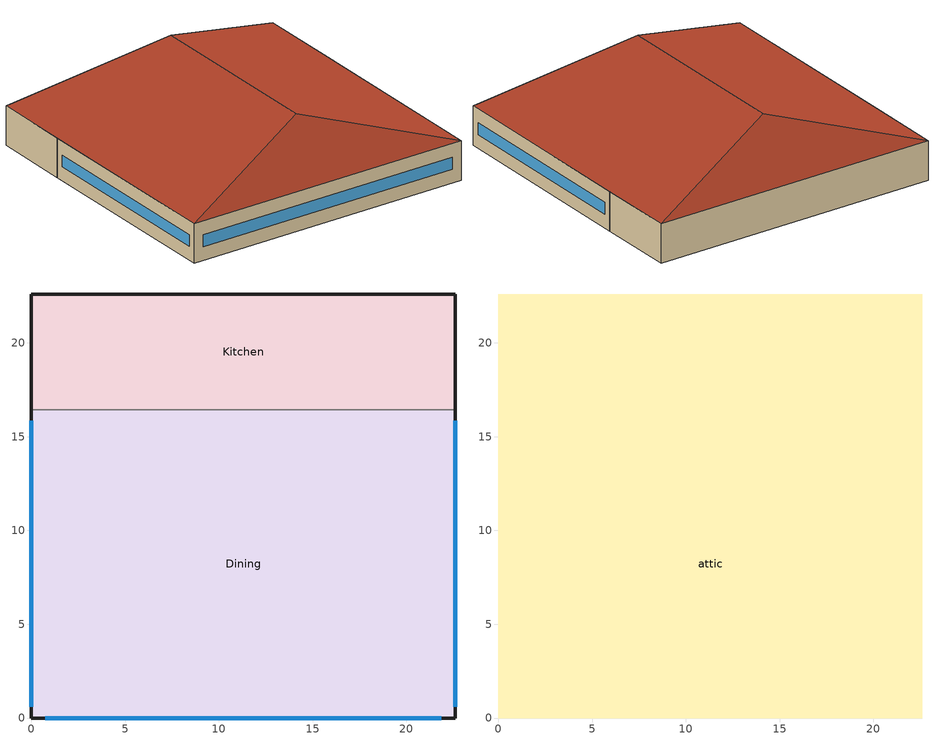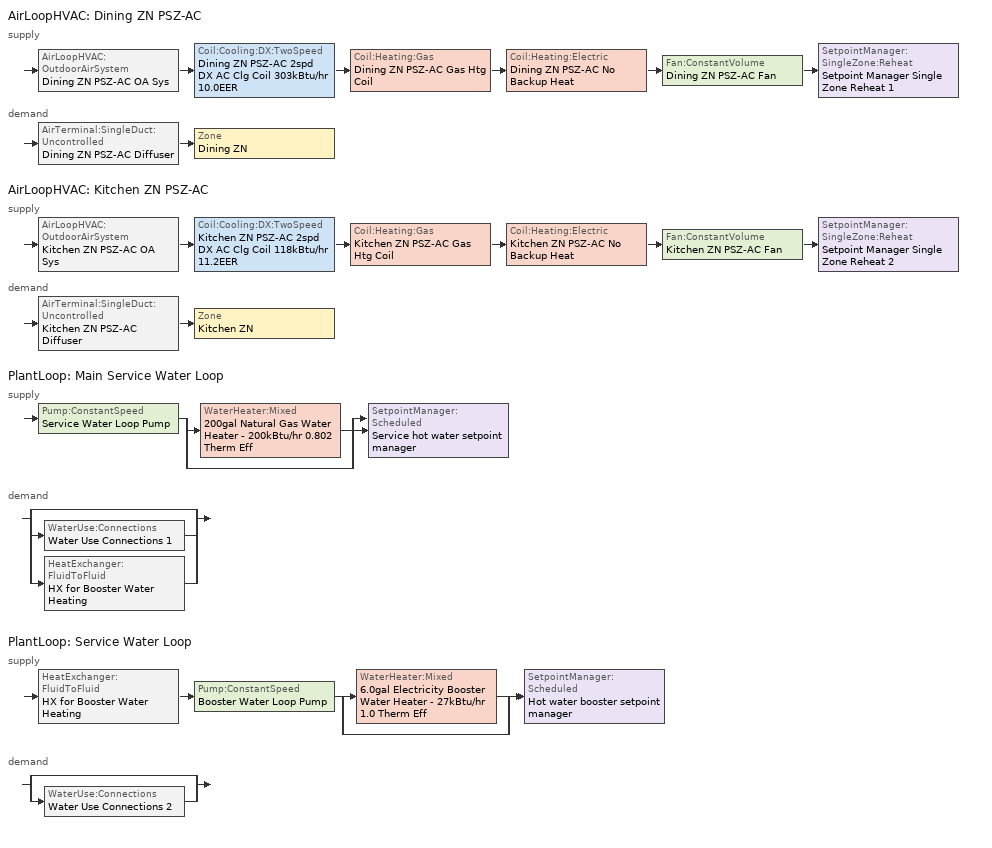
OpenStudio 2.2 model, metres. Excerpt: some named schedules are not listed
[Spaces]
Kitchen
 floor ground: 22.61,22.61 22.61,16.44 0,16.44 0,22.61 z0
 wall outside: 22.61,16.44 22.61,22.61 0,22.61 0,16.44 z0:3.05
 wall to Dining: 0,16.44 22.61,16.44 z0:3.05
Dining
 floor ground: 22.61,16.44 22.61,0 0,0 0,16.44 z0
 wall outside: 0,16.44 0,0 22.61,0 22.61,16.44 z0:3.05
 window: 0,15.84 0,0.6 / 22.61,0.6 22.61,15.84 / 0.75,0 21.86,0 z1.07:1.98
attic
 floor to Dining: 22.61,16.44 22.61,0 0,0 0,16.44 z3.05
 floor to Kitchen: 22.61,22.61 22.61,16.44 0,16.44 0,22.61 z3.05
 roof outside: 11.3,18.84,6.82 22.61,22.61,3.05 0,22.61,3.05; 11.3,3.77,6.82 0,0,3.05 22.61,0,3.05; 11.3,18.84,6.82 0,22.61,3.05 0,0,3.05 11.3,3.77,6.82; 11.3,3.77,6.82 22.61,0,3.05 22.61,22.61,3.05 11.3,18.84,6.82
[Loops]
AirLoopHVAC 'Dining ZN PSZ-AC'
 supply: AirLoopHVAC:OutdoorAirSystem 'Dining ZN PSZ-AC OA Sys' > Coil:Cooling:DX:TwoSpeed 'Dining ZN PSZ-AC 2spd DX AC Clg Coil 303kBtu/hr 10.0EER' > Coil:Heating:Gas 'Dining ZN PSZ-AC Gas Htg Coil' > Coil:Heating:Electric 'Dining ZN PSZ-AC No Backup Heat' > Fan:ConstantVolume 'Dining ZN PSZ-AC Fan' > SetpointManager:SingleZone:Reheat 'Setpoint Manager Single Zone Reheat 1'
 demand: AirTerminal:SingleDuct:Uncontrolled 'Dining ZN PSZ-AC Diffuser' > Zone 'Dining ZN'
AirLoopHVAC 'Kitchen ZN PSZ-AC'
 supply: AirLoopHVAC:OutdoorAirSystem 'Kitchen ZN PSZ-AC OA Sys' > Coil:Cooling:DX:TwoSpeed 'Kitchen ZN PSZ-AC 2spd DX AC Clg Coil 118kBtu/hr 11.2EER' > Coil:Heating:Gas 'Kitchen ZN PSZ-AC Gas Htg Coil' > Coil:Heating:Electric 'Kitchen ZN PSZ-AC No Backup Heat' > Fan:ConstantVolume 'Kitchen ZN PSZ-AC Fan' > SetpointManager:SingleZone:Reheat 'Setpoint Manager Single Zone Reheat 2'
 demand: AirTerminal:SingleDuct:Uncontrolled 'Kitchen ZN PSZ-AC Diffuser' > Zone 'Kitchen ZN'
PlantLoop 'Main Service Water Loop'
 supply: Pump:ConstantSpeed 'Service Water Loop Pump' > split
  | WaterHeater:Mixed '200gal Natural Gas Water Heater - 200kBtu/hr 0.802 Therm Eff'
  | bypass
  join > SetpointManager:Scheduled 'Service hot water setpoint manager'
 demand: split
  | bypass
  | WaterUse:Connections 'Water Use Connections 1'
  | HeatExchanger:FluidToFluid 'HX for Booster Water Heating'
PlantLoop 'Service Water Loop'
 supply: HeatExchanger:FluidToFluid 'HX for Booster Water Heating' > Pump:ConstantSpeed 'Booster Water Loop Pump' > split
  | WaterHeater:Mixed '6.0gal Electricity Booster Water Heater - 27kBtu/hr 1.0 Therm Eff'
  | bypass
  join > SetpointManager:Scheduled 'Hot water booster setpoint manager'
 demand: split
  | bypass
  | WaterUse:Connections 'Water Use Connections 2'
[Site]
Miami Intl Ap_FL_USA: Latitude {deg}=25.82; Longitude {deg}=-80.3; Time Zone {hr}=-5; Elevation {m}=11; Terrain=City
[Building]
-FullServiceRestaurant-ASHRAE 169-2006-1A created: 2017-11-09 21:54:45 +0000: North Axis {deg}=0; Default Construction Set=90.1-2013 - FullSrvRest - ASHRAE 169-2006-1A; Standards Number of Stories=1; Standards Number of Above Ground Stories=0; Standards Building Type=FullServiceRestaurant
[Site:WaterMainsTemperature]
Calculation Method=Correlation; Annual Average Outdoor Air Temperature {C}=24.4917; Maximum Difference In Monthly Average Outdoor Air Temperatures {deltaC}=8.7
[SizingPeriod:DesignDay] Barometric Pressure {Pa}=101193; Sky Clearness=0; Rain Indicator=0; Snow Indicator=0; Day of Month=21; Daylight Saving Time Indicator=0; Humidity Indicating Type=Wetbulb; Dry-Bulb Temperature Range Modifier Type=DefaultMultipliers
Name | Maximum Dry-Bulb Temperature {C} | Daily Dry-Bulb Temperature Range {deltaC} | Humidity Indicating Conditions at Maximum Dry-Bulb | Wind Speed {m/s} | Wind Direction {deg} | Month | Day Type | Solar Model Indicator | ASHRAE Taub | ASHRAE Taud
Miami Intl Ap Ann Htg 99.6% Condns DB | 8.7 | 0 | 8.7 | 3.8 | 340 | 1 | WinterDesignDay | ASHRAEClearSky
Miami Intl Ap Ann Clg .4% Condns DB=>MWB | 33.2 | 6.7 | 25.3 | 4.5 | 140 | 7 | SummerDesignDay | ASHRAETau | 0.528 | 1.905
[Site:GroundTemperature:BuildingSurface]
21, 21, 21.03, 21.11, 21.16, 23.38, 23.69, 23.76, 23.76, 21.49, 21.21, 21.07
[ClimateZones]
Climate Zone Value 1=1A
[Material:NoMass] Thermal Absorptance=0.9; Solar Absorptance=0.7
Name | Roughness | Thermal Resistance {m2-K/W} | Visible Absorptance
CP02 CARPET PAD | VeryRough | 0.21648 | 0.8
Typical Insulation R-0.54 | Smooth | 0.0945033 | 0.7
Typical Carpet Pad | Smooth | 0.21648 | 0.8
Typical Insulation R-5.89 | Smooth | 1.03652 | 0.7
Typical Insulation R-35.4 | Smooth | 6.23479 | 0.7
Typical Insulation R-0.58 | Smooth | 0.101875 | 0.7
Typical Insulation | Smooth | 0.0282222 | 0.7
[Material]
Name | Roughness | Thickness {m} | Conductivity {W/m-K} | Density {kg/m3} | Specific Heat {J/kg-K} | Thermal Absorptance | Solar Absorptance | Visible Absorptance
100mm Normalweight concrete floor | MediumSmooth | 0.1016 | 2.31 | 2322 | 832
G01 13mm gypsum board | Smooth | 0.0127 | 0.16 | 800 | 1090 | 0.9 | 0.7 | 0.5
4 in. Normalweight Concrete Floor | MediumRough | 0.1016 | 2.31 | 2322 | 832 | 0.9 | 0.7 | 0.7
25mm Stucco | Smooth | 0.0254 | 0.72 | 1856 | 840 | 0.9 | 0.7 | 0.7
5/8 in. Gypsum Board | MediumSmooth | 0.0159 | 0.16 | 800 | 1090 | 0.9 | 0.7 | 0.7
8 in. Normalweight Concrete Floor | MediumRough | 0.2032 | 2.31 | 2322 | 832 | 0.9 | 0.7 | 0.7
8 in. Concrete Block Basement Wall | MediumRough | 0.2032 | 1.326 | 1842 | 912 | 0.9 | 0.7 | 0.7
F08 Metal surface | Smooth | 0.0008 | 45.28 | 7824 | 500 | 0.9 | 0.7 | 0.7
G05 25mm wood | MediumSmooth | 0.0254 | 0.15 | 608 | 1630 | 0.9 | 0.5 | 0.5
Std Wood 6inch | MediumSmooth | 0.15 | 0.12 | 540 | 1210 | 0.9 | 0.7 | 0.7
[Construction]
Typical Insulated Exterior Mass Floor R-3.11: Typical Insulation R-0.54, 4 in. Normalweight Concrete Floor, Typical Carpet Pad
Typical Insulated Steel Framed Exterior Wall R-8.06: 25mm Stucco, 5/8 in. Gypsum Board, Typical Insulation R-5.89, 5/8 in. Gypsum Board
Typical Wood Joist Attic Floor R-37.04: 5/8 in. Gypsum Board, Typical Insulation R-35.4
Typical Interior Floor: 100mm Normalweight concrete floor, CP02 CARPET PAD
Typical Interior Wall: G01 13mm gypsum board, G01 13mm gypsum board
Typical Interior Ceiling: CP02 CARPET PAD, 100mm Normalweight concrete floor
Typical Insulated Carpeted 8in Slab Floor: 8 in. Normalweight Concrete Floor, Typical Carpet Pad
Typical Insulated Basement Mass Wall: 8 in. Concrete Block Basement Wall
U 0.60 SHGC 0.25 Dbl 2.5mm air: Glass_2175_LayerAvg, Gap_1_W_0_0025, Glass_2022F_LayerAvg
Typical Insulated Metal Door R-1.43: F08 Metal surface, Typical Insulation R-0.58
Typical Overhead Door: Typical Insulation
U 0.75 SHGC 0.35 Simple Glazing Skylight: U 0.75 SHGC 0.35 Simple Glazing
Typical Interior Window: Clear 3mm
Typical Interior Door; Typical Interior Partition: G05 25mm wood
InteriorFurnishings: Std Wood 6inch
[DefaultConstructionSet]
90.1-2013 - FullSrvRest - ASHRAE 169-2006-1A: Default Exterior Surface Constructions=Default Surface Constructions 1; Default Interior Surface Constructions=Default Surface Constructions 2; Default Ground Contact Surface Constructions=Default Surface Constructions 3; Default Exterior SubSurface Constructions=Default Sub Surface Constructions 1; Default Interior SubSurface Constructions=Default Sub Surface Constructions 2; Interior Partition Construction=Typical Interior Partition
[DefaultSurfaceConstructions]
Name | Floor Construction | Wall Construction | Roof Ceiling Construction
Default Surface Constructions 1 | Typical Insulated Exterior Mass Floor R-3.11 | Typical Insulated Steel Framed Exterior Wall R-8.06 | Typical Wood Joist Attic Floor R-37.04
Default Surface Constructions 2 | Typical Interior Floor | Typical Interior Wall | Typical Interior Ceiling
Default Surface Constructions 3 | Typical Insulated Carpeted 8in Slab Floor | Typical Insulated Basement Mass Wall
[DefaultSubSurfaceConstructions]
Name | Fixed Window Construction | Operable Window Construction | Door Construction | Overhead Door Construction | Skylight Construction | Tubular Daylight Dome Construction | Tubular Daylight Diffuser Construction
Default Sub Surface Constructions 1 | U 0.60 SHGC 0.25 Dbl 2.5mm air | U 0.60 SHGC 0.25 Dbl 2.5mm air | Typical Insulated Metal Door R-1.43 | Typical Overhead Door | U 0.75 SHGC 0.35 Simple Glazing Skylight | Typical Interior Window | Typical Interior Window
Default Sub Surface Constructions 2 | Typical Interior Window | Typical Interior Window | Typical Interior Door
[WindowMaterial:Glazing] Optical Data Type=SpectralAverage; Infrared Transmittance at Normal Incidence=0; Back Side Infrared Hemispherical Emissivity=0.84; Dirt Correction Factor for Solar and Visible Transmittance=1; Solar Diffusing=No
Name | Thickness {m} | Solar Transmittance at Normal Incidence | Front Side Solar Reflectance at Normal Incidence | Back Side Solar Reflectance at Normal Incidence | Visible Transmittance at Normal Incidence | Front Side Visible Reflectance at Normal Incidence | Back Side Visible Reflectance at Normal Incidence | Front Side Infrared Hemispherical Emissivity | Conductivity {W/m-K}
Glass_2175_LayerAvg | 0.0086 | 0.167758 | 0.217606 | 0.437978 | 0.416044 | 0.078729 | 0.10654 | 0.84 | 1
Glass_2022F_LayerAvg | 0.0039 | 0.355897 | 0.394095 | 0.265645 | 0.677694 | 0.042734 | 0.05547 | 0.046 | 1
Clear 3mm | 0.003 | 0.837 | 0.075 | 0.075 | 0.898 | 0.081 | 0.081 | 0.84 | 0.9
[WindowMaterial:Gas]
Gap_1_W_0_0025: Gas Type=Air; Thickness {m}=0.0025
[WindowMaterial:SimpleGlazingSystem]
U 0.75 SHGC 0.35 Simple Glazing: U-Factor {W/m2-K}=4.2587; Solar Heat Gain Coefficient=0.35; Visible Transmittance=0.23
[Space]
Name | Space Type | Building Story | Thermal Zone | Part of Total Floor Area
Kitchen | FullServiceRestaurant Kitchen | Building Story 1 | Kitchen ZN | Yes
Dining | FullServiceRestaurant Dining | Building Story 1 | Dining ZN | Yes
attic | FullServiceRestaurant Attic | Building Story 2 | attic ZN | No
[BuildingStory]
Name | Nominal Z Coordinate {m}
Building Story 1 | 0
Building Story 2 | 3.0488
[SpaceType] Standards Building Type=FullServiceRestaurant
Name | Default Schedule Set | Design Specification Outdoor Air Object | Standards Space Type
FullServiceRestaurant Dining | FullServiceRestaurant Dining Schedule Set | FullServiceRestaurant Dining Ventilation | Dining
FullServiceRestaurant Kitchen | FullServiceRestaurant Kitchen Schedule Set | FullServiceRestaurant Kitchen Ventilation | Kitchen
FullServiceRestaurant Attic | FullServiceRestaurant Attic Schedule Set | FullServiceRestaurant Attic Ventilation | Attic
[DesignSpecification:OutdoorAir] Outdoor Air Flow per Person {m3/s-person}=0; Outdoor Air Flow Air Changes per Hour {1/hr}=0
Name | Outdoor Air Flow per Floor Area {m3/s-m2} | Outdoor Air Method | Outdoor Air Flow Rate {m3/s}
FullServiceRestaurant Attic Ventilation | 0
FullServiceRestaurant Dining Ventilation | 0.0035814 | Sum | 0
FullServiceRestaurant Kitchen Ventilation | 0.00873055 | Sum | 0
[DefaultScheduleSet]
Name | Number of People Schedule | People Activity Level Schedule | Lighting Schedule | Electric Equipment Schedule | Infiltration Schedule | Gas Equipment Schedule
FullServiceRestaurant Attic Schedule Set
FullServiceRestaurant Dining Schedule Set | RestaurantSitDown BLDG_OCC_SCH | RestaurantSitDown ACTIVITY_SCH | RestaurantSitDown BLDG_LIGHT_DINING_SCH_2013 | RestaurantSitDown BLDG_EQUIP_SCH | RestaurantSitDown INFIL_HALF_ON_SCH
FullServiceRestaurant Kitchen Schedule Set | RestaurantSitDown BLDG_OCC_SCH | RestaurantSitDown ACTIVITY_SCH | RestaurantSitDown BLDG_LIGHT_KITCHEN_SCH_2010_2013 | RestaurantSitDown BLDG_EQUIP_SCH | RestaurantSitDown INFIL_HALF_ON_SCH | RestaurantSitDown Rest_GAS_EQUIP_SCH
[ThermostatSetpoint:DualSetpoint]
Name | Heating Setpoint Temperature Schedule | Cooling Setpoint Temperature Schedule
FullServiceRestaurant Attic Thermostat 1
FullServiceRestaurant Dining Thermostat 1 | RestaurantSitDown HTGSETP_SCH_NO_OPTIMUM | RestaurantSitDown CLGSETP_SCH_NO_OPTIMUM
FullServiceRestaurant Kitchen Thermostat 1 | RestaurantSitDown HTGSETP_KITCHEN_SCH_NO_OPTIMUM | RestaurantSitDown CLGSETP_KITCHEN_SCH_NO_OPTIMUM
[People:Definition] Number of People Calculation Method=People/Area; Fraction Radiant=0.3
Name | People per Space Floor Area {person/m2}
FullServiceRestaurant Dining People Definition | 0.753474
FullServiceRestaurant Kitchen People Definition | 0.0538196
[People] Work Efficiency Schedule=Work Efficiency Schedule; Clothing Insulation Schedule=Clothing Schedule; Air Velocity Schedule=Air Velocity Schedule
Name | People Definition | Space or SpaceType
FullServiceRestaurant Dining People | FullServiceRestaurant Dining People Definition | FullServiceRestaurant Dining
FullServiceRestaurant Kitchen People | FullServiceRestaurant Kitchen People Definition | FullServiceRestaurant Kitchen
[Lights:Definition] Design Level Calculation Method=Watts/Area; Fraction Radiant=0.7; Fraction Visible=0.2
Name | Watts per Space Floor Area {W/m2}
FullServiceRestaurant Dining Lights Definition | 9.57988
FullServiceRestaurant Kitchen Lights Definition | 13.0243
[Lights]
Name | Lights Definition | Space or SpaceType
FullServiceRestaurant Dining Lights | FullServiceRestaurant Dining Lights Definition | FullServiceRestaurant Dining
FullServiceRestaurant Kitchen Lights | FullServiceRestaurant Kitchen Lights Definition | FullServiceRestaurant Kitchen
[ElectricEquipment:Definition]
Name | Design Level Calculation Method | Watts per Space Floor Area {W/m2} | Fraction Latent | Fraction Radiant | Fraction Lost | Design Level {W}
FullServiceRestaurant Dining Elec Equip Definition | Watts/Area | 64.9279 | 0.25 | 0.3
FullServiceRestaurant Kitchen Elec Equip Definition | Watts/Area | 403.97 | 0.25 | 0.3 | 0.2
Kitchen Electric Equipment Definition1 | EquipmentLevel |  | 0 | 0.25 | 0 | 457.5
Kitchen Electric Equipment Definition2 | EquipmentLevel |  | 0 | 0.25 | 0 | 570
[ElectricEquipment]
Name | Electric Equipment Definition | Space or SpaceType | Schedule
FullServiceRestaurant Dining Elec Equip | FullServiceRestaurant Dining Elec Equip Definition | FullServiceRestaurant Dining
FullServiceRestaurant Kitchen Elec Equip | FullServiceRestaurant Kitchen Elec Equip Definition | FullServiceRestaurant Kitchen
Kitchen_Reach-in-Freezer | Kitchen Electric Equipment Definition1 | FullServiceRestaurant Kitchen | RestaurantSitDown ALWAYS_ON
Kitchen_Reach-in-Refrigerator | Kitchen Electric Equipment Definition2 | FullServiceRestaurant Kitchen | RestaurantSitDown ALWAYS_ON
[GasEquipment:Definition]
FullServiceRestaurant Kitchen Gas Equip Definition: Design Level Calculation Method=Watts/Area; Watts per Space Floor Area {W/m2}=649.246; Fraction Latent=0.1; Fraction Radiant=0.2; Fraction Lost=0.7
[GasEquipment]
FullServiceRestaurant Kitchen Gas Equip: Gas Equipment Definition=FullServiceRestaurant Kitchen Gas Equip Definition; Space or SpaceType=FullServiceRestaurant Kitchen
[SpaceInfiltration:DesignFlowRate]
Name | Space or SpaceType | Schedule | Design Flow Rate Calculation Method | Flow per Exterior Surface Area {m3/s-m2} | Constant Term Coefficient | Temperature Term Coefficient | Velocity Term Coefficient | Velocity Squared Term Coefficient | Design Flow Rate {m3/s}
Dining Infiltration | Dining | RestaurantSitDown INFIL_HALF_ON_SCH | Flow/ExteriorArea | 0.000569573 | 0 | 0 | 0.224 | 0
Kitchen Infiltration | Kitchen | RestaurantSitDown INFIL_HALF_ON_SCH | Flow/ExteriorArea | 0.000569573 | 0 | 0 | 0.224 | 0
Dining door Infiltration | Dining | RestaurantSitDown DOOR_INFIL_SCH | Flow/Space |  |  |  |  |  | 0.614475
Space Infiltration Design Flow Rate 2 | attic | Always On | Flow/Space |  |  |  |  |  | 0.2378
[InternalMass:Definition]
Internal Mass Definition 1: Construction=InteriorFurnishings; Design Level Calculation Method=SurfaceArea/Area; Surface Area per Space Floor Area=2
[InternalMass] Internal Mass Definition=Internal Mass Definition 1
Name | Space or SpaceType
Dining Mass; Dining Mass 1 | Dining
Kitchen Mass; Kitchen Mass 1; Kitchen Mass 2; Kitchen Mass 3 | Kitchen
[ThermalZone] Use Ideal Air Loads=No
Name | Thermostat | Primary Daylighting Control | Fraction of Zone Controlled by Primary Daylighting Control | Secondary Daylighting Control | Fraction of Zone Controlled by Secondary Daylighting Control
attic ZN | FullServiceRestaurant Attic Thermostat 1
Dining ZN | FullServiceRestaurant Dining Thermostat 1 | Dining Daylt Sensor 1 | 0.274698 | Dining Daylt Sensor 2 | 0.232442
Kitchen ZN | FullServiceRestaurant Kitchen Thermostat 1
[Sizing:Zone] Zone Cooling Design Supply Air Temperature Input Method=SupplyAirTemperature; Zone Cooling Design Supply Air Temperature Difference {deltaC}=11.11; Zone Heating Design Supply Air Temperature Input Method=SupplyAirTemperature; Zone Heating Design Supply Air Temperature {C}=40; Zone Heating Design Supply Air Temperature Difference {deltaC}=11.11; Zone Cooling Design Supply Air Humidity Ratio {kg-H2O/kg-air}=0.0085; Zone Heating Design Supply Air Humidity Ratio {kg-H2O/kg-air}=0.008; Heating Design Air Flow Method=DesignDay; Account for Dedicated Outdoor Air System=No; Dedicated Outdoor Air System Control Strategy=NeutralSupplyAir; Dedicated Outdoor Air Low Setpoint Temperature for Design {C}=autosize; Dedicated Outdoor Air High Setpoint Temperature for Design {C}=autosize
Name | Zone Cooling Design Supply Air Temperature {C} | Cooling Design Air Flow Method | Cooling Minimum Air Flow per Zone Floor Area {m3/s-m2}
attic ZN | 14 | DesignDay
Dining ZN | 12.8 | DesignDayWithLimit | 0.00358118
Kitchen ZN | 12.8 | DesignDayWithLimit | 0
[Zone equipment]
Dining ZN: Dining ZN PSZ-AC Diffuser, Dining ZN Exhaust Fan
Kitchen ZN: Kitchen ZN PSZ-AC Diffuser, Kitchen ZN Exhaust Fan
[AirLoopHVAC] Availability Schedule=RestaurantSitDown HVACOperationSchd; Design Supply Air Flow Rate {m3/s}=AutoSize
Name | Availability Manager
Dining ZN PSZ-AC | Availability Manager Night Cycle 1
Kitchen ZN PSZ-AC | Availability Manager Night Cycle 2
[Sizing:System] Type of Load to Size On=Sensible; Design Outdoor Air Flow Rate {m3/s}=Autosize; Minimum System Air Flow Ratio=1; Preheat Design Temperature {C}=7; Preheat Design Humidity Ratio {kg-H2O/kg-Air}=0.008; Precool Design Temperature {C}=12.8; Precool Design Humidity Ratio {kg-H2O/kg-Air}=0.008; Central Cooling Design Supply Air Temperature {C}=12.8; Central Heating Design Supply Air Temperature {C}=40; Sizing Option=Coincident; 100% Outdoor Air in Cooling=No; 100% Outdoor Air in Heating=No; Central Cooling Design Supply Air Humidity Ratio {kg-H2O/kg-Air}=0.0085; Central Heating Design Supply Air Humidity Ratio {kg-H2O/kg-Air}=0.008; Cooling Design Air Flow Method=DesignDay; Cooling Design Air Flow Rate {m3/s}=0; Heating Design Air Flow Method=DesignDay; Heating Design Air Flow Rate {m3/s}=0; System Outdoor Air Method=ZoneSum; Zone Maximum Outdoor Air Fraction=1; Cooling Supply Air Flow Rate Per Floor Area {m3/s-m2}=0.00996765; Cooling Fraction of Autosized Cooling Supply Air Flow Rate=1; Cooling Supply Air Flow Rate Per Unit Cooling Capacity {m3/s-W}=3.94755e-05; Heating Supply Air Flow Rate Per Floor Area {m3/s-m2}=0.00996765; Heating Fraction of Autosized Heating Supply Air Flow Rate=1; Heating Fraction of Autosized Cooling Supply Air Flow Rate=1; Heating Supply Air Flow Rate Per Unit Heating Capacity {m3/s-W}=3.15882e-05; Cooling Design Capacity Method=CoolingDesignCapacity; Cooling Design Capacity {W}=autosize; Cooling Design Capacity Per Floor Area {W/m2}=234.7; Fraction of Autosized Cooling Design Capacity=1; Heating Design Capacity Method=HeatingDesignCapacity; Heating Design Capacity {W}=autosize; Heating Design Capacity Per Floor Area {W/m2}=157; Fraction of Autosized Heating Design Capacity=1; Central Cooling Capacity Control Method=OnOff
Dining ZN PSZ-AC; Kitchen ZN PSZ-AC
[SetpointManager:SingleZone:Reheat] Minimum Supply Air Temperature {C}=10; Maximum Supply Air Temperature {C}=50
Name | Control Zone
Setpoint Manager Single Zone Reheat 1 | Dining ZN
Setpoint Manager Single Zone Reheat 2 | Kitchen ZN
[Fan:ConstantVolume] Availability Schedule=RestaurantSitDown HVACOperationSchd; Maximum Flow Rate {m3/s}=AutoSize
Name | Fan Efficiency | Pressure Rise {Pa} | Motor Efficiency
Dining ZN PSZ-AC Fan | 0.59605 | 1018.77 | 0.917
Kitchen ZN PSZ-AC Fan | 0.56225 | 622.722 | 0.865
[Coil:Heating:Gas] Availability Schedule=Always On Discrete; Gas Burner Efficiency=0.8; Nominal Capacity {W}=AutoSize; Parasitic Electric Load {W}=0; Parasitic Gas Load {W}=0
Dining ZN PSZ-AC Gas Htg Coil; Kitchen ZN PSZ-AC Gas Htg Coil
[Coil:Heating:Electric] Availability Schedule=Always Off Discrete; Nominal Capacity {W}=0
Dining ZN PSZ-AC No Backup Heat; Kitchen ZN PSZ-AC No Backup Heat
[Coil:Cooling:DX:TwoSpeed] Availability Schedule=Always On Discrete; Rated High Speed Total Cooling Capacity {W}=Autosize; Rated High Speed Sensible Heat Ratio=Autosize; Rated High Speed Air Flow Rate {m3/s}=Autosize; Rated Low Speed Total Cooling Capacity {W}=Autosize; Rated Low Speed Sensible Heat Ratio=0.69; Condenser Type=AirCooled; High Speed Evaporative Condenser Effectiveness=0; High Speed Evaporative Condenser Air Flow Rate {m3/s}=Autosize; High Speed Evaporative Condenser Pump Rated Power Consumption {W}=Autosize; Low Speed Evaporative Condenser Effectiveness=0; Low Speed Evaporative Condenser Air Flow Rate {m3/s}=Autosize; Low Speed Evaporative Condenser Pump Rated Power Consumption {W}=Autosize; Basin Heater Capacity {W/K}=10; Basin Heater Setpoint Temperature {C}=2
Name | Rated High Speed COP {W/W} | Total Cooling Capacity Function of Temperature Curve | Total Cooling Capacity Function of Flow Fraction Curve | Energy Input Ratio Function of Temperature Curve | Energy Input Ratio Function of Flow Fraction Curve | Part Load Fraction Correlation Curve | Rated Low Speed COP {W/W} | Low Speed Total Cooling Capacity Function of Temperature Curve | Low Speed Energy Input Ratio Function of Temperature Curve
Dining ZN PSZ-AC 2spd DX AC Clg Coil 303kBtu/hr 10.0EER | 3.61726 | CoilClgDXQRatio_fTwbToadbSI | CoilClgDXDblQRatio_fCFMRatio | CoilClgDXEIRRatio_fTwbToadbSI | CoilClgDXDblEIRRatio_fCFMRatio | CoilClgDXEIRRatio_fQFrac | 3.61726 | CoilClgDXQRatio_fTwbToadbSI 1 | CoilClgDXEIRRatio_fTwbToadbSI 1
Kitchen ZN PSZ-AC 2spd DX AC Clg Coil 118kBtu/hr 11.2EER | 3.88921 | CoilClgDXQRatio_fTwbToadbSI 2 | CoilClgDXDblQRatio_fCFMRatio 1 | CoilClgDXEIRRatio_fTwbToadbSI 2 | CoilClgDXDblEIRRatio_fCFMRatio 1 | CoilClgDXEIRRatio_fQFrac 1 | 3.88921 | CoilClgDXQRatio_fTwbToadbSI 3 | CoilClgDXEIRRatio_fTwbToadbSI 3
[Controller:OutdoorAir] Minimum Outdoor Air Flow Rate {m3/s}=0; Maximum Outdoor Air Flow Rate {m3/s}=Autosize; Economizer Control Type=NoEconomizer; Economizer Control Action Type=ModulateFlow; Economizer Maximum Limit Dry-Bulb Temperature {C}=28; Economizer Maximum Limit Enthalpy {J/kg}=64000; Economizer Minimum Limit Dry-Bulb Temperature {C}=-100; Lockout Type=NoLockout; Minimum Limit Type=FixedMinimum; Minimum Outdoor Air Schedule=Always On Discrete; High Humidity Control=No; Heat Recovery Bypass Control Type=BypassWhenWithinEconomizerLimits
Name | Controller Mechanical Ventilation
Dining ZN PSZ-AC OA Sys Controller | Controller Mechanical Ventilation 1
Kitchen ZN PSZ-AC OA Sys Controller | Controller Mechanical Ventilation 2
[Controller:MechanicalVentilation] Availability Schedule=Always On Discrete; System Outdoor Air Method=ZoneSum
Controller Mechanical Ventilation 1; Controller Mechanical Ventilation 2
[AirLoopHVAC:OutdoorAirSystem]
Name | Controller
Dining ZN PSZ-AC OA Sys | Dining ZN PSZ-AC OA Sys Controller
Kitchen ZN PSZ-AC OA Sys | Kitchen ZN PSZ-AC OA Sys Controller
[AvailabilityManager:NightCycle] Control Type=CycleOnAny; Thermostat Tolerance {deltaC}=1; Cycling Run Time {s}=3600
Availability Manager Night Cycle 1; Availability Manager Night Cycle 2
[AirTerminal:SingleDuct:Uncontrolled] Availability Schedule=Always On Discrete; Maximum Air Flow Rate {m3/s}=AutoSize
Dining ZN PSZ-AC Diffuser; Kitchen ZN PSZ-AC Diffuser
[Fan:ZoneExhaust] Availability Schedule=RestaurantSitDown HVACOperationSchd; System Availability Manager Coupling Mode=Decoupled
Name | Fan Efficiency | Pressure Rise {Pa} | Maximum Flow Rate {m3/s}
Dining ZN Exhaust Fan | 1 | 0 | 1.331432
Kitchen ZN Exhaust Fan | 0.385 | 124.544 | 2.548516
[Refrigeration:Case] Availability Schedule=Always On Discrete; Zone=Kitchen ZN; Rated Ambient Temperature {C}=23.8889; Rated Ambient Relative Humidity {percent}=55; Latent Case Credit Curve Type=CaseTemperatureMethod; Standard Case Lighting Power per Unit Length {W/m}=33; Case Lighting Schedule=RestaurantSitDown walkin_occ_lght_SCH; Fraction of Lighting Energy to Case=1; Anti-Sweat Heater Control Type=None; Humidity at Zero Anti-Sweat Heater Energy {percent}=0; Case Height {m}=0; Defrost Energy Correction Curve Type=None
Name | Rated Total Cooling Capacity per Unit Length {W/m} | Rated Latent Heat Ratio | Rated Runtime Fraction | Case Length {m} | Case Operating Temperature {C} | Latent Case Credit Curve | Standard Case Fan Power per Unit Length {W/m} | Operating Case Fan Power per Unit Length {W/m} | Fraction of Anti-Sweat Heater Energy to Case | Case Defrost Power per Unit Length {W/m} | Case Defrost Type | Case Defrost Schedule | Case Defrost Drip-Down Schedule | Under Case HVAC Return Air Fraction | Refrigerated Case Restocking Schedule | Case Credit Fraction Schedule
Kitchen ZN Walkin Freezer | 688 | 0.1 | 0.4 | 2.44 | -23 | Single Shelf Horizontal Latent Energy Multiplier_After2004 | 21.14286 | 21.14286 | 0 | 820 | Electric | Refrigeration Defrost Schedule | Refrigeration Defrost DripDown Schedule | 0 | RestaurantSitDown Kitchen_Case:1_WALKINFREEZER_WalkInStockingSched | Refrigeration Case Credit Schedule
Kitchen ZN Display Case | 734 | 0.08 | 0.85 | 3.05 | 2 | Multi Shelf Vertical Latent Energy Multiplier | 18.85714 | 18.85714 | 0.2 | 0 | OffCycle | Refrigeration Defrost Schedule 1 |  | 0.05 | RestaurantSitDown Kitchen_Case:2_SELFCONTAINEDDISPLAYCASE_CaseStockingSched
[Refrigeration:Compressor] Rated Return Gas Temperature {C}=18.3; Rated Subcooling {deltaC}=0
Name | Refrigeration Compressor Power Curve | Refrigeration Compressor Capacity Curve
Refrigeration Compressor 1 | Refrigeration Compressor Power Curve | Refrigeration Compressor Capacity Curve
Refrigeration Compressor 2 | Refrigeration Compressor Power Curve 1 | Refrigeration Compressor Capacity Curve 1
[Refrigeration:Condenser:AirCooled] Rated Subcooling Temperature Difference {deltaC}=0; Condenser Fan Speed Control Type=VariableSpeed; Rated Fan Power {W}=330; Minimum Fan Air Flow Ratio=0.25
Name | Rated Effective Total Heat Rejection Rate Curve
Refrigeration Condenser Air Cooled 1 | Refrigeration Condenser Air Cooled HR Curve
Refrigeration Condenser Air Cooled 2 | Refrigeration Condenser Air Cooled HR Curve 1
[Refrigeration:System] Minimum Condensing Temperature {C}=21; Refrigeration System Working Fluid Type=R404a; Suction Temperature Control Type=ConstantSuctionTemperature; Suction Piping Zone=Kitchen ZN
Name | Refrigeration Condenser
Refrigeration System 1 | Refrigeration Condenser Air Cooled 1
Refrigeration System 2 | Refrigeration Condenser Air Cooled 2
[ZoneMixing]
Zone Mixing 1: Zone=Kitchen ZN; Schedule=RestaurantSitDown Hours_of_operation; Design Flow Rate Calculation Method=Flow/Zone; Design Flow Rate {m3/s}=1.33143; Source Zone=Dining ZN; Delta Temperature {deltaC}=0
[PlantLoop] Glycol Concentration=0; Plant Loop Volume {m3}=Autocalculate; Load Distribution Scheme=Optimal
Name | Maximum Loop Temperature {C} | Minimum Loop Temperature {C}
Main Service Water Loop | 60 | 10
Service Water Loop
[Sizing:Plant] Loop Type=Heating; Loop Design Temperature Difference {deltaC}=5; Sizing Option=NonCoincident; Zone Timesteps in Averaging Window=1; Coincident Sizing Factor Mode=None
Name | Design Loop Exit Temperature {C}
Main Service Water Loop | 60
Service Water Loop | 82.2222
[SetpointManager:Scheduled] Control Variable=Temperature
Name | Schedule
Service hot water setpoint manager | Service Water Loop Temp - 140F
Hot water booster setpoint manager | Service Water Booster Temp - 180.00000000000006F
[Pump:ConstantSpeed] Rated Flow Rate {m3/s}=autosize; Rated Power Consumption {W}=autosize; Fraction of Motor Inefficiencies to Fluid Stream=0; Pump Control Type=Intermittent
Name | Rated Pump Head {Pa} | Motor Efficiency
Service Water Loop Pump | 29891 | 0.7
Booster Water Loop Pump | 0 | 1
[WaterHeater:Mixed] Deadband Temperature Difference {deltaC}=2; Maximum Temperature Limit {C}=82.2222; Heater Control Type=Cycle; Off Cycle Parasitic Heat Fraction to Tank=0.8; On Cycle Parasitic Heat Fraction to Tank=0; Ambient Temperature Indicator=Schedule; Use Side Effectiveness=1; Source Side Effectiveness=1; Use Side Design Flow Rate {m3/s}=autosize; Source Side Design Flow Rate {m3/s}=autosize; Indirect Water Heating Recovery Time {hr}=1.5
Name | Tank Volume {m3} | Setpoint Temperature Schedule | Heater Maximum Capacity {W} | Heater Fuel Type | Heater Thermal Efficiency | Off Cycle Parasitic Fuel Consumption Rate {W} | Off Cycle Parasitic Fuel Type | On Cycle Parasitic Fuel Consumption Rate {W} | On Cycle Parasitic Fuel Type | Ambient Temperature Schedule | Off Cycle Loss Coefficient to Ambient Temperature {W/K} | On Cycle Loss Coefficient to Ambient Temperature {W/K}
200gal Natural Gas Water Heater - 200kBtu/hr 0.802 Therm Eff | 0.757082 | Service Water Loop Temp - 140F | 58614.2 | NaturalGas | 0.80194 | 715.973 | NaturalGas | 715.973 | NaturalGas | Water Heater Ambient Temp Schedule - 70F | 2.92445 | 2.92445
6.0gal Electricity Booster Water Heater - 27kBtu/hr 1.0 Therm Eff | 0.0227125 | Service Water Booster Temp - 180.00000000000006F | 7999.96 | Electricity | 1 | 0 | Electricity | 0 | Electricity | Water Heater Ambient Temp Schedule - 70F 1 | 0.443796 | 0.443796
[WaterUse:Connections]
Name | Water Use Equipment Name 1
Water Use Connections 1 | Kitchen Service Water Use 2.22gal/min
Water Use Connections 2 | Booster Water Fixture - 1.3300000000000003 gal/min at 15.5555555555556F
[WaterUse:Equipment:Definition]
Name | Peak Flow Rate {m3/s} | Target Temperature Schedule | Sensible Fraction Schedule | Latent Fraction Schedule
Kitchen Service Water Use Def 2.22gal/min | 0.000139808 | Schedule Ruleset 5 | Schedule Ruleset 3 | Schedule Ruleset 4
Water Fixture Def - 1.3300000000000003 gal/min | 8.391e-05 | Schedule Ruleset 8
[WaterUse:Equipment] Flow Rate Fraction Schedule=RestaurantSitDown BLDG_SWH_SCH
Name | Water Use Equipment Definition
Kitchen Service Water Use 2.22gal/min | Kitchen Service Water Use Def 2.22gal/min
Booster Water Fixture - 1.3300000000000003 gal/min at 15.5555555555556F | Water Fixture Def - 1.3300000000000003 gal/min
[HeatExchanger:FluidToFluid]
HX for Booster Water Heating: Loop Demand Side Design Flow Rate {m3/s}=autosize; Loop Supply Side Design Flow Rate {m3/s}=autosize; Heat Exchange Model Type=Ideal; Heat Exchanger U-Factor Times Area Value {W/K}=autosize; Control Type=UncontrolledOn; Minimum Temperature Difference to Activate Heat Exchanger {deltaC}=0.01; Heat Transfer Metering End Use Type=LoopToLoop; Component Override Cooling Control Temperature Mode=Loop; Sizing Factor=1; Operation Minimum Temperature Limit {C}=0; Operation Maximum Temperature Limit {C}=100
[Exterior:Lights:Definition]
Name | Design Level {W}
Occ Sensing Exterior Lights Def | 2302.49
NonDimming Exterior Lights Def | 154.01
[Exterior:Lights] Control Option=AstronomicalClock
Name | Exterior Lights Definition | Schedule
Occ Sensing Exterior Lights Def | Occ Sensing Exterior Lights Def | RestaurantSitDown Exterior_lighting_schedule_b
NonDimming Exterior Lights Def | NonDimming Exterior Lights Def | RestaurantSitDown Exterior_lighting_schedule_a
[Daylighting:Control] Space=Dining; Position X-Coordinate {m}=11.3045; Position Z-Coordinate {m}=0.762; Illuminance Setpoint {lux}=300; Lighting Control Type=Stepped; Minimum Input Power Fraction for Continuous Dimming Control=0.3; Minimum Light Output Fraction for Continuous Dimming Control=0.2; Number of Stepped Control Steps=3; Probability Lighting will be Reset When Needed in Manual Stepped Control=1; Maximum Allowable Discomfort Glare Index=22
Name | Position Y-Coordinate {m}
Dining Daylt Sensor 1 | 1.307922
Dining Daylt Sensor 2 | 2.635661
[Schedule:Ruleset]
Name | Default Day Schedule | Summer Design Day Schedule | Winter Design Day Schedule
Clothing Schedule | Clothing Schedule Default Winter Clothes
Air Velocity Schedule | Air Velocity Schedule Default
Work Efficiency Schedule | Work Efficiency Schedule Default
RestaurantSitDown BLDG_OCC_SCH | RestaurantSitDown BLDG_OCC_SCH Default | RestaurantSitDown BLDG_OCC_SCH Summer Design Day | RestaurantSitDown BLDG_OCC_SCH Winter Design Day
RestaurantSitDown ACTIVITY_SCH | RestaurantSitDown ACTIVITY_SCH Default | RestaurantSitDown ACTIVITY_SCH Summer Design Day | RestaurantSitDown ACTIVITY_SCH Winter Design Day
RestaurantSitDown BLDG_LIGHT_DINING_SCH_2013 | RestaurantSitDown BLDG_LIGHT_DINING_SCH_2013 Default | RestaurantSitDown BLDG_LIGHT_DINING_SCH_2013 Summer Design Day | RestaurantSitDown BLDG_LIGHT_DINING_SCH_2013 Winter Design Day
RestaurantSitDown BLDG_EQUIP_SCH | RestaurantSitDown BLDG_EQUIP_SCH Default | RestaurantSitDown BLDG_EQUIP_SCH Summer Design Day | RestaurantSitDown BLDG_EQUIP_SCH Winter Design Day
RestaurantSitDown INFIL_HALF_ON_SCH | RestaurantSitDown INFIL_HALF_ON_SCH Default | RestaurantSitDown INFIL_HALF_ON_SCH Summer Design Day | RestaurantSitDown INFIL_HALF_ON_SCH Winter Design Day
RestaurantSitDown HTGSETP_SCH_NO_OPTIMUM | RestaurantSitDown HTGSETP_SCH_NO_OPTIMUM Default | RestaurantSitDown HTGSETP_SCH_NO_OPTIMUM Summer Design Day | RestaurantSitDown HTGSETP_SCH_NO_OPTIMUM Winter Design Day
RestaurantSitDown CLGSETP_SCH_NO_OPTIMUM | RestaurantSitDown CLGSETP_SCH_NO_OPTIMUM Default | RestaurantSitDown CLGSETP_SCH_NO_OPTIMUM Summer Design Day | RestaurantSitDown CLGSETP_SCH_NO_OPTIMUM Winter Design Day
RestaurantSitDown BLDG_LIGHT_KITCHEN_SCH_2010_2013 | RestaurantSitDown BLDG_LIGHT_KITCHEN_SCH_2010_2013 Default | RestaurantSitDown BLDG_LIGHT_KITCHEN_SCH_2010_2013 Summer Design Day | RestaurantSitDown BLDG_LIGHT_KITCHEN_SCH_2010_2013 Winter Design Day
RestaurantSitDown Rest_GAS_EQUIP_SCH | RestaurantSitDown Rest_GAS_EQUIP_SCH Default | RestaurantSitDown Rest_GAS_EQUIP_SCH Summer Design Day | RestaurantSitDown Rest_GAS_EQUIP_SCH Winter Design Day
RestaurantSitDown HTGSETP_KITCHEN_SCH_NO_OPTIMUM | RestaurantSitDown HTGSETP_KITCHEN_SCH_NO_OPTIMUM Default | RestaurantSitDown HTGSETP_KITCHEN_SCH_NO_OPTIMUM Summer Design Day | RestaurantSitDown HTGSETP_KITCHEN_SCH_NO_OPTIMUM Winter Design Day
RestaurantSitDown CLGSETP_KITCHEN_SCH_NO_OPTIMUM | RestaurantSitDown CLGSETP_KITCHEN_SCH_NO_OPTIMUM Default | RestaurantSitDown CLGSETP_KITCHEN_SCH_NO_OPTIMUM Summer Design Day | RestaurantSitDown CLGSETP_KITCHEN_SCH_NO_OPTIMUM Winter Design Day
RestaurantSitDown HVACOperationSchd | RestaurantSitDown HVACOperationSchd Default | RestaurantSitDown HVACOperationSchd Summer Design Day | RestaurantSitDown HVACOperationSchd Winter Design Day
Refrigeration Defrost Schedule | Refrigeration Defrost Schedule Default
Refrigeration Defrost DripDown Schedule | Refrigeration Defrost DripDown Schedule Default
Refrigeration Case Credit Schedule | Refrigeration Case Credit Schedule Default
RestaurantSitDown walkin_occ_lght_SCH | RestaurantSitDown walkin_occ_lght_SCH Default | RestaurantSitDown walkin_occ_lght_SCH Summer Design Day | RestaurantSitDown walkin_occ_lght_SCH Winter Design Day
RestaurantSitDown Kitchen_Case:1_WALKINFREEZER_WalkInStockingSched | RestaurantSitDown Kitchen_Case:1_WALKINFREEZER_WalkInStockingSched Default | RestaurantSitDown Kitchen_Case:1_WALKINFREEZER_WalkInStockingSched Summer Design Day | RestaurantSitDown Kitchen_Case:1_WALKINFREEZER_WalkInStockingSched Winter Design Day
Refrigeration Defrost Schedule 1 | Refrigeration Defrost Schedule Default 1
RestaurantSitDown Kitchen_Case:2_SELFCONTAINEDDISPLAYCASE_CaseStockingSched | RestaurantSitDown Kitchen_Case:2_SELFCONTAINEDDISPLAYCASE_CaseStockingSched Default | RestaurantSitDown Kitchen_Case:2_SELFCONTAINEDDISPLAYCASE_CaseStockingSched Summer Design Day | RestaurantSitDown Kitchen_Case:2_SELFCONTAINEDDISPLAYCASE_CaseStockingSched Winter Design Day
RestaurantSitDown ALWAYS_ON | RestaurantSitDown ALWAYS_ON Default | RestaurantSitDown ALWAYS_ON Summer Design Day | RestaurantSitDown ALWAYS_ON Winter Design Day
RestaurantSitDown DOOR_INFIL_SCH | RestaurantSitDown DOOR_INFIL_SCH Default | RestaurantSitDown DOOR_INFIL_SCH Summer Design Day | RestaurantSitDown DOOR_INFIL_SCH Winter Design Day
Always On | Always On Default
RestaurantSitDown Hours_of_operation | RestaurantSitDown Hours_of_operation Default | RestaurantSitDown Hours_of_operation Summer Design Day | RestaurantSitDown Hours_of_operation Winter Design Day
Service Water Loop Temp - 140F | Service Water Loop Temp - 140F Default
Water Heater Ambient Temp Schedule - 70F | Water Heater Ambient Temp Schedule - 70F Default
Schedule Ruleset 3 | Schedule Day 43
Schedule Ruleset 4 | Schedule Day 44
Schedule Ruleset 5 | Schedule Day 45
RestaurantSitDown BLDG_SWH_SCH | RestaurantSitDown BLDG_SWH_SCH Default | RestaurantSitDown BLDG_SWH_SCH Summer Design Day | RestaurantSitDown BLDG_SWH_SCH Winter Design Day
Service Water Booster Temp - 180.00000000000006F | Service Water Booster Temp - 180.00000000000006F Default
Water Heater Ambient Temp Schedule - 70F 1 | Water Heater Ambient Temp Schedule - 70F Default 1
Schedule Ruleset 8 | Schedule Day 50
RestaurantSitDown Exterior_lighting_schedule_b | RestaurantSitDown Exterior_lighting_schedule_b Default | RestaurantSitDown Exterior_lighting_schedule_b Summer Design Day | RestaurantSitDown Exterior_lighting_schedule_b Winter Design Day
RestaurantSitDown Exterior_lighting_schedule_a | RestaurantSitDown Exterior_lighting_schedule_a Default | RestaurantSitDown Exterior_lighting_schedule_a Summer Design Day | RestaurantSitDown Exterior_lighting_schedule_a Winter Design Day
[Schedule:Day]
Clothing Schedule Default Winter Clothes; RestaurantSitDown BLDG_OCC_SCH Summer Design Day; RestaurantSitDown BLDG_LIGHT_DINING_SCH_2013 Summer Design Day; RestaurantSitDown BLDG_LIGHT_KITCHEN_SCH_2010_2013 Summer Design Day; RestaurantSitDown walkin_occ_lght_SCH Summer Design Day; RestaurantSitDown ALWAYS_ON Default; RestaurantSitDown ALWAYS_ON Winter Design Day; RestaurantSitDown ALWAYS_ON Summer Design Day; RestaurantSitDown DOOR_INFIL_SCH Summer Design Day; Always On Default: 24, 0, 1
Air Velocity Schedule Default: 24, 0, 0.2
Work Efficiency Schedule Default; RestaurantSitDown BLDG_OCC_SCH Winter Design Day; RestaurantSitDown BLDG_LIGHT_DINING_SCH_2013 Winter Design Day; RestaurantSitDown BLDG_EQUIP_SCH Winter Design Day; RestaurantSitDown BLDG_LIGHT_KITCHEN_SCH_2010_2013 Winter Design Day; RestaurantSitDown Rest_GAS_EQUIP_SCH Winter Design Day; RestaurantSitDown walkin_occ_lght_SCH Winter Design Day; RestaurantSitDown DOOR_INFIL_SCH Winter Design Day: 24, 0, 0
RestaurantSitDown BLDG_OCC_SCH Default: 1, 0, 0.05, 6, 0, 0, 7, 0, 0.05, 9, 0, 0.5, 11, 0, 0.2, 12, 0, 0.3, 14, 0, 0.5, 15, 0, 0.3, 16, 0, 0.2, 17, 0, 0.25, 18, 0, 0.35, 19, 0, 0.55, 20, 0, 0.65, 21, 0, 0.7, 22, 0, 0.35, 24, 0, 0.2
RestaurantSitDown ACTIVITY_SCH Default; RestaurantSitDown ACTIVITY_SCH Winter Design Day; RestaurantSitDown ACTIVITY_SCH Summer Design Day: 24, 0, 120
RestaurantSitDown BLDG_LIGHT_DINING_SCH_2013 Default: 1, 0, 0.1877, 6, 0, 0.15, 8, 0, 0.2816, 10, 0, 0.4693, 16, 0, 0.657, 22, 0, 0.5631, 23, 0, 0.4693, 24, 0, 0.2816
RestaurantSitDown BLDG_EQUIP_SCH Default; RestaurantSitDown Rest_GAS_EQUIP_SCH Default: 1, 0, 0.03, 2, 0, 0.02, 3, 0, 0.03, 4, 0, 0.02, 5, 0, 0.05, 6, 0, 0.12, 7, 0, 0.13, 8, 0, 0.15, 9, 0, 0.18, 10, 0, 0.21, 11, 0, 0.26, 12, 0, 0.29, 13, 0, 0.27, 14, 0, 0.25, 16, 0, 0.23, 18, 0, 0.26, 19, 0, 0.24, 20, 0, 0.22, 21, 0, 0.2, 22, 0, 0.18, 23, 0, 0.09, 24, 0, 0.03
RestaurantSitDown BLDG_EQUIP_SCH Summer Design Day; RestaurantSitDown Rest_GAS_EQUIP_SCH Summer Design Day: 24, 0, 0.29
RestaurantSitDown INFIL_HALF_ON_SCH Default; RestaurantSitDown INFIL_HALF_ON_SCH Winter Design Day; RestaurantSitDown INFIL_HALF_ON_SCH Summer Design Day: 5, 0, 1, 24, 0, 0.5
RestaurantSitDown HTGSETP_SCH_NO_OPTIMUM Default: 4, 0, 15.6, 24, 0, 21
RestaurantSitDown HTGSETP_SCH_NO_OPTIMUM Summer Design Day; RestaurantSitDown HTGSETP_KITCHEN_SCH_NO_OPTIMUM Summer Design Day: 24, 0, 15.6
RestaurantSitDown HTGSETP_SCH_NO_OPTIMUM Winter Design Day: 24, 0, 21
RestaurantSitDown CLGSETP_SCH_NO_OPTIMUM Default: 4, 0, 30, 24, 0, 24
RestaurantSitDown CLGSETP_SCH_NO_OPTIMUM Summer Design Day: 5, 0, 30, 6, 0, 26, 24, 0, 24
RestaurantSitDown CLGSETP_SCH_NO_OPTIMUM Winter Design Day; RestaurantSitDown CLGSETP_KITCHEN_SCH_NO_OPTIMUM Winter Design Day: 24, 0, 30
RestaurantSitDown BLDG_LIGHT_KITCHEN_SCH_2010_2013 Default: 1, 0, 0.16446, 6, 0, 0.15, 8, 0, 0.24669, 10, 0, 0.41115, 16, 0, 0.57561, 22, 0, 0.49338, 23, 0, 0.41115, 24, 0, 0.24669
RestaurantSitDown HTGSETP_KITCHEN_SCH_NO_OPTIMUM Default: 1, 0, 19, 4, 0, 15.6, 24, 0, 19
RestaurantSitDown HTGSETP_KITCHEN_SCH_NO_OPTIMUM Winter Design Day: 24, 0, 19
RestaurantSitDown CLGSETP_KITCHEN_SCH_NO_OPTIMUM Default: 1, 0, 26, 4, 0, 30, 24, 0, 26
RestaurantSitDown CLGSETP_KITCHEN_SCH_NO_OPTIMUM Summer Design Day: 1, 0, 26, 5, 0, 30, 6, 0, 28, 24, 0, 26
RestaurantSitDown HVACOperationSchd Default; RestaurantSitDown HVACOperationSchd Winter Design Day; RestaurantSitDown HVACOperationSchd Summer Design Day; RestaurantSitDown Hours_of_operation Default; RestaurantSitDown Hours_of_operation Winter Design Day; RestaurantSitDown Hours_of_operation Summer Design Day: 1, 0, 1, 5, 0, 0, 24, 0, 1
Refrigeration Defrost Schedule Default: 11, 0, 0, 11, 20, 1, 23, 0, 0, 23, 20, 1, 24, 0, 0
Refrigeration Defrost DripDown Schedule Default: 11, 0, 0, 11, 30, 1, 23, 0, 0, 23, 30, 1, 24, 0, 0
Refrigeration Case Credit Schedule Default: 7, 0, 0.2, 21, 0, 0.4, 24, 0, 0.2
RestaurantSitDown walkin_occ_lght_SCH Default: 1, 0, 0.2, 6, 0, 0.15, 8, 0, 0.156, 10, 0, 0.26, 16, 0, 0.364, 22, 0, 0.312, 23, 0, 0.26, 24, 0, 0.156
RestaurantSitDown Kitchen_Case:1_WALKINFREEZER_WalkInStockingSched Default: 4, 0, 0, 5, 0, 725, 6, 0, 417, 7, 0, 290, 24, 0, 0
RestaurantSitDown Kitchen_Case:1_WALKINFREEZER_WalkInStockingSched Winter Design Day; RestaurantSitDown Kitchen_Case:1_WALKINFREEZER_WalkInStockingSched Summer Design Day: 4, 0, 0, 5, 0, 125, 6, 0, 117, 7, 0, 90, 19, 0, 0, 20, 0, 125, 21, 0, 117, 22, 0, 90, 24, 0, 0
RestaurantSitDown DOOR_INFIL_SCH Default: 6, 0, 0, 7, 0, 0.144, 9, 0, 0.558, 11, 0, 0.258, 12, 0, 0.363, 14, 0, 0.558, 15, 0, 0.363, 16, 0, 0.258, 17, 0, 0.363, 18, 0, 0.462, 19, 0, 0.558, 20, 0, 0.65, 21, 0, 0.74, 22, 0, 0.462, 24, 0, 0.258
RestaurantSitDown Exterior_lighting_schedule_b Default; RestaurantSitDown Exterior_lighting_schedule_b Winter Design Day; RestaurantSitDown Exterior_lighting_schedule_b Summer Design Day: 1, 0, 1, 6, 0, 0.7, 24, 0, 1
RestaurantSitDown Exterior_lighting_schedule_a Default; RestaurantSitDown Exterior_lighting_schedule_a Winter Design Day; RestaurantSitDown Exterior_lighting_schedule_a Summer Design Day: 1, 0, 1, 6, 0, 0, 24, 0, 1
[Schedule:Rule] Date Specification Type=DateRange; Start Day=1
Name | Schedule Ruleset | Rule Order | Day Schedule | Start Month | End Month | End Day | Apply Saturday | Apply Monday | Apply Tuesday | Apply Wednesday | Apply Thursday | Apply Friday | Apply Sunday
Schedule Rule 1 | Clothing Schedule | 0 | Clothing Schedule Summer Clothes | 5 | 9 | 30
Schedule Rule 2 | RestaurantSitDown BLDG_OCC_SCH | 1 | RestaurantSitDown BLDG_OCC_SCH Sat Day | 1 | 12 | 31 | Yes
Schedule Rule 3 | RestaurantSitDown BLDG_OCC_SCH | 0 | RestaurantSitDown BLDG_OCC_SCH Wkdy Day | 1 | 12 | 31 |  | Yes | Yes | Yes | Yes | Yes
Schedule Rule 4 | RestaurantSitDown BLDG_LIGHT_DINING_SCH_2013 | 1 | RestaurantSitDown BLDG_LIGHT_DINING_SCH_2013 Sat Day | 1 | 12 | 31 | Yes
Schedule Rule 5 | RestaurantSitDown BLDG_LIGHT_DINING_SCH_2013 | 0 | RestaurantSitDown BLDG_LIGHT_DINING_SCH_2013 Wkdy Day | 1 | 12 | 31 |  | Yes | Yes | Yes | Yes | Yes
Schedule Rule 6 | RestaurantSitDown BLDG_EQUIP_SCH | 0 | RestaurantSitDown BLDG_EQUIP_SCH Default|Sat|Wkdy Day | 1 | 12 | 31 | Yes | Yes | Yes | Yes | Yes | Yes
Schedule Rule 7 | RestaurantSitDown INFIL_HALF_ON_SCH | 0 | RestaurantSitDown INFIL_HALF_ON_SCH Default|WntrDsn|SmrDsn|Sat|Wkdy Day | 1 | 12 | 31 | Yes | Yes | Yes | Yes | Yes | Yes
Schedule Rule 8 | RestaurantSitDown HTGSETP_SCH_NO_OPTIMUM | 0 | RestaurantSitDown HTGSETP_SCH_NO_OPTIMUM Default|Sat|Wkdy Day | 1 | 12 | 31 | Yes | Yes | Yes | Yes | Yes | Yes
Schedule Rule 9 | RestaurantSitDown CLGSETP_SCH_NO_OPTIMUM | 0 | RestaurantSitDown CLGSETP_SCH_NO_OPTIMUM Default|Sat|Wkdy Day | 1 | 12 | 31 | Yes | Yes | Yes | Yes | Yes | Yes
Schedule Rule 10 | RestaurantSitDown BLDG_LIGHT_KITCHEN_SCH_2010_2013 | 1 | RestaurantSitDown BLDG_LIGHT_KITCHEN_SCH_2010_2013 Sat Day | 1 | 12 | 31 | Yes
Schedule Rule 11 | RestaurantSitDown BLDG_LIGHT_KITCHEN_SCH_2010_2013 | 0 | RestaurantSitDown BLDG_LIGHT_KITCHEN_SCH_2010_2013 Wkdy Day | 1 | 12 | 31 |  | Yes | Yes | Yes | Yes | Yes
Schedule Rule 12 | RestaurantSitDown Rest_GAS_EQUIP_SCH | 0 | RestaurantSitDown Rest_GAS_EQUIP_SCH Default|Sat|Wkdy Day | 1 | 12 | 31 | Yes | Yes | Yes | Yes | Yes | Yes
Schedule Rule 13 | RestaurantSitDown HTGSETP_KITCHEN_SCH_NO_OPTIMUM | 0 | RestaurantSitDown HTGSETP_KITCHEN_SCH_NO_OPTIMUM Default|Sat|Wkdy Day | 1 | 12 | 31 | Yes | Yes | Yes | Yes | Yes | Yes
Schedule Rule 14 | RestaurantSitDown CLGSETP_KITCHEN_SCH_NO_OPTIMUM | 0 | RestaurantSitDown CLGSETP_KITCHEN_SCH_NO_OPTIMUM Default|Sat|Wkdy Day | 1 | 12 | 31 | Yes | Yes | Yes | Yes | Yes | Yes
Schedule Rule 15 | RestaurantSitDown HVACOperationSchd | 0 | RestaurantSitDown HVACOperationSchd Default|WntrDsn|SmrDsn|Sun|Wkdy Day | 1 | 12 | 31 |  | Yes | Yes | Yes | Yes | Yes | Yes
Schedule Rule 17 | RestaurantSitDown walkin_occ_lght_SCH | 1 | RestaurantSitDown walkin_occ_lght_SCH Sat Day | 1 | 12 | 31 | Yes
Schedule Rule 18 | RestaurantSitDown walkin_occ_lght_SCH | 0 | RestaurantSitDown walkin_occ_lght_SCH Wkdy Day | 1 | 12 | 31 |  | Yes | Yes | Yes | Yes | Yes
Schedule Rule 19 | RestaurantSitDown Kitchen_Case:1_WALKINFREEZER_WalkInStockingSched | 0 | RestaurantSitDown Kitchen_Case:1_WALKINFREEZER_WalkInStockingSched WntrDsn|SmrDsn|Wknd|Mon|Wed|Thu Day | 1 | 12 | 31 | Yes | Yes |  | Yes | Yes |  | Yes
Schedule Rule 20 | RestaurantSitDown DOOR_INFIL_SCH | 1 | RestaurantSitDown DOOR_INFIL_SCH Sat Day | 1 | 12 | 31 | Yes
Schedule Rule 21 | RestaurantSitDown DOOR_INFIL_SCH | 0 | RestaurantSitDown DOOR_INFIL_SCH Wkdy Day | 1 | 12 | 31 |  | Yes | Yes | Yes | Yes | Yes
Schedule Rule 22 | RestaurantSitDown Hours_of_operation | 0 | RestaurantSitDown Hours_of_operation Default|WntrDsn|SmrDsn|Sun|Wkdy Day | 1 | 12 | 31 |  | Yes | Yes | Yes | Yes | Yes | Yes
[Schedule:Constant]
Name | Value
Always On Discrete | 1
Always Off Discrete | 0
[Curve:Biquadratic] Minimum Value of x=13.89; Maximum Value of x=25; Minimum Value of y=23.89; Maximum Value of y=46.11; Minimum Curve Output=0.77
Name | Coefficient1 Constant | Coefficient2 x | Coefficient3 x**2 | Coefficient4 y | Coefficient5 y**2 | Coefficient6 x*y | Maximum Curve Output
CoilClgDXQRatio_fTwbToadbSI; CoilClgDXQRatio_fTwbToadbSI 1; CoilClgDXQRatio_fTwbToadbSI 2; CoilClgDXQRatio_fTwbToadbSI 3 | 0.86779 | 0.014245 | 0.000554 | -0.007569 | 3.2e-05 | -0.000191 | 1.29
CoilClgDXEIRRatio_fTwbToadbSI; CoilClgDXEIRRatio_fTwbToadbSI 1; CoilClgDXEIRRatio_fTwbToadbSI 2; CoilClgDXEIRRatio_fTwbToadbSI 3 | 0.116709 | 0.028458 | -0.000411 | 0.021422 | 0.000162 | -0.00068 | 1.33
[Curve:Cubic]
Name | Coefficient1 Constant | Coefficient2 x | Coefficient3 x**2 | Coefficient4 x**3 | Minimum Value of x | Maximum Value of x | Minimum Curve Output | Maximum Curve Output
Single Shelf Horizontal Latent Energy Multiplier_After2004 | 0.0236 | 0.0006 | 0 | 0 | -35 | 20
Multi Shelf Vertical Latent Energy Multiplier | 0.0265263 | 0.00107803 | -6.02558e-05 | 1.23732e-06 | -35 | 20
CoilClgDXDblQRatio_fCFMRatio; CoilClgDXDblQRatio_fCFMRatio 1 | 0.472786 | 1.243342 | -1.03871 | 0.322578 | -100 | 100 | 0.47
CoilClgDXDblEIRRatio_fCFMRatio; CoilClgDXDblEIRRatio_fCFMRatio 1 | 1.007948 | 0.345441 | -0.692289 | 0.338899 | 0 | 1
CoilClgDXEIRRatio_fQFrac; CoilClgDXEIRRatio_fQFrac 1 | 0 | 5.1091 | -8.5515 | 4.4744 | 0.7 | 1 | 0.92 | 1
[Curve:Bicubic] Minimum Value of x=-23.3; Maximum Value of x=7.2; Minimum Value of y=10; Maximum Value of y=60; Input Unit Type for X=Temperature; Input Unit Type for Y=Temperature
Name | Coefficient1 Constant | Coefficient2 x | Coefficient3 x**2 | Coefficient4 y | Coefficient5 y**2 | Coefficient6 x*y | Coefficient7 x**3 | Coefficient8 y**3 | Coefficient9 x**2*y | Coefficient10 x*y**2 | Output Unit Type
Refrigeration Compressor Power Curve; Refrigeration Compressor Power Curve 1 | 4451.46 | -166.108 | -5.35664 | 263.553 | -0.958849 | 8.09252 | -0.0239354 | 0.000633306 | 0.0778798 | -0.0167386 | Power
Refrigeration Compressor Capacity Curve; Refrigeration Compressor Capacity Curve 1 | 83249.9 | 3147.96 | 44.9276 | -1035.51 | 3.74692 | -37.3907 | 0.179897 | -0.0199971 | -0.481641 | 0.0428673 | Capacity
[Curve:Linear] Coefficient1 Constant=0; Coefficient2 x=22000; Minimum Value of x=5; Maximum Value of x=22.2
Refrigeration Condenser Air Cooled HR Curve; Refrigeration Condenser Air Cooled HR Curve 1
